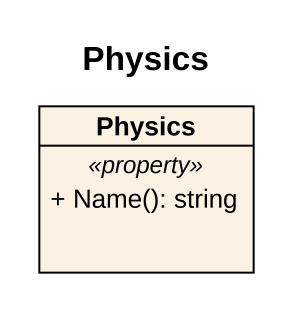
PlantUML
@startuml
title Physics
hide circle
hide empty members
skinparam classAttributeIconSize 0
class Physics {
  .. <<property>> ..
  + Name(): string
}
@enduml
